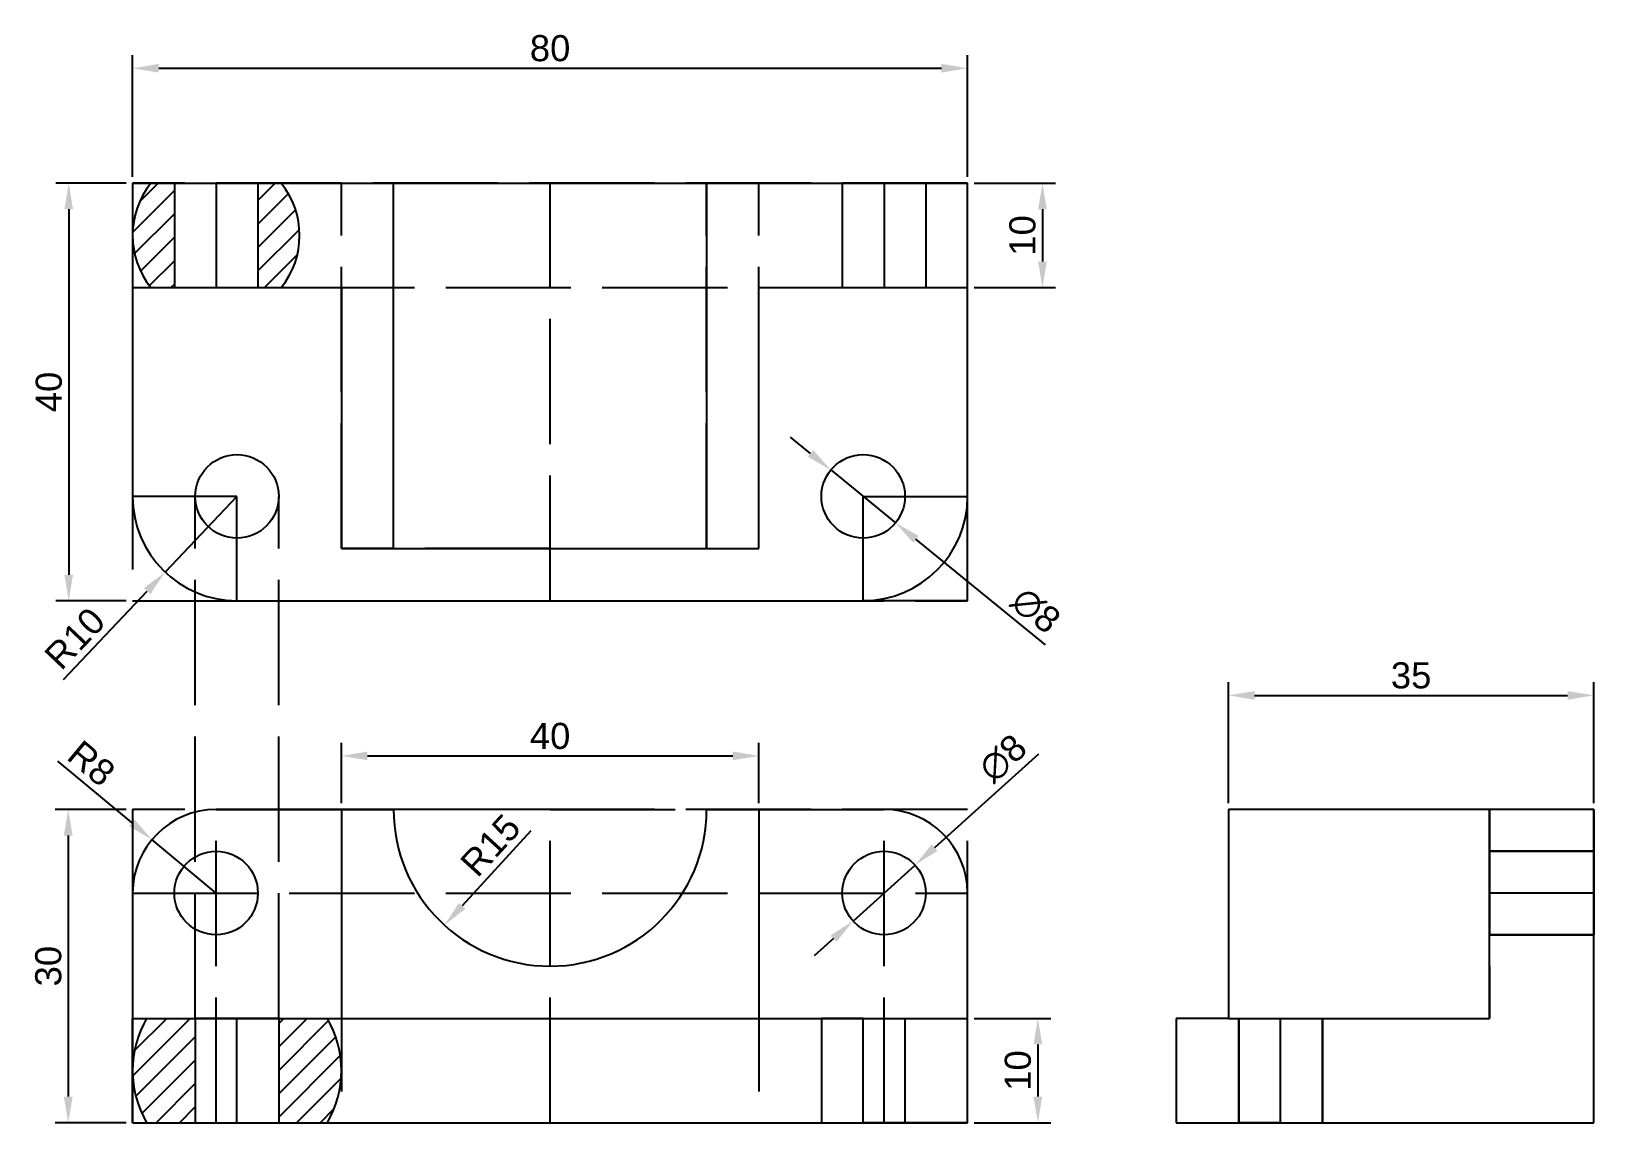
# Model space of a CAD drawing. Header units: millimetres. Extents: x 0 to 150, y 10 to 115.
import ezdxf

# ---------------------------------------------------------------- set-up
doc = ezdxf.new("R2010")
doc.units = ezdxf.units.MM
doc.linetypes.add('ACAD_ISO02W100', pattern=[15, 12, -3])
for name, color, linetype, true_color in [('Cotas', 1, 'Continuous', 0xff0000), ('Guias', 7, 'ACAD_ISO02W100', 0x878787), ('Lineas', 7, 'Continuous', 0xffffff), ('Sombreado', 7, 'Continuous', 0x0df8f4)]:
    doc.layers.add(name, color=color, linetype=linetype, true_color=true_color)
doc.styles.get("Standard").update_dxf_attribs({"font": 'arial.ttf'})
doc.dimstyles.new('ISO-25', dxfattribs={"dimtxt": 2.5, "dimasz": 2.5, "dimexe": 1.25, "dimexo": 0.625, "dimtad": 1, "dimtxsty": 'Standard', "dimcen": 2.5, "dimadec": 0, "dimazin": 0, "dimtfac": 1, "dimtmove": 0, "dimatfit": 3, "dimfxl": 1, "dimarcsym": 0})

# ---------------------------------------------------------------- blocks, each defined once
blk = doc.blocks.new('*D1')
at = {"layer": 'Cotas', "color": 0, "lineweight": -2, "transparency": 16777216}
for p, q in [((30, 40.62), (30, 46.39)), ((32.5, 45.14), (67.5, 45.14)), ((70, 40.62), (70, 46.39))]:
    blk.add_line(p, q, dxfattribs=at)
at = {"layer": 'Cotas', "color": 0, "transparency": 16777216}
for points in [[(32.5, 45.56), (32.5, 44.73), (30, 45.14)], [(67.5, 45.56), (67.5, 44.73), (70, 45.14)]]:
    blk.add_solid(points, dxfattribs=at)
at = {"layer": 'Defpoints', "color": 0, "transparency": 16777216}
for p in [(70, 45.14), (30, 40), (70, 40)]:
    blk.add_point(p, dxfattribs=at)
at = {"layer": 'Cotas', "color": 0, "transparency": 16777216, "insert": (50, 47.04), "char_height": 2.5, "attachment_point": 5}
blk.add_mtext('40', dxfattribs=at)
blk = doc.blocks.new('*D2')
at = {"layer": 'Cotas', "color": 0, "lineweight": -2, "transparency": 16777216}
blk.add_line((48.14, 37.96), (41.57, 30.77), dxfattribs=at)
at = {"layer": 'Cotas', "color": 0, "transparency": 16777216}
blk.add_solid([(41.26, 31.05), (41.88, 30.49), (39.88, 28.93)], dxfattribs=at)
at = {"layer": 'Defpoints', "color": 0, "transparency": 16777216}
for p in [(50, 40), (39.88, 28.93)]:
    blk.add_point(p, dxfattribs=at)
at = {"layer": 'Cotas', "color": 0, "transparency": 16777216, "insert": (44.29, 36.57), "char_height": 2.5, "attachment_point": 5, "rotation": 47.5821}
blk.add_mtext('R15', dxfattribs=at)
blk = doc.blocks.new('*D3')
at = {"layer": 'Cotas', "color": 0, "lineweight": -2, "transparency": 16777216}
for p, q in [((2.8, 44.65), (9.93, 38.72)), ((18, 32), (11.85, 37.12))]:
    blk.add_line(p, q, dxfattribs=at)
at = {"layer": 'Cotas', "color": 0, "transparency": 16777216}
blk.add_solid([(10.2, 39.04), (9.66, 38.4), (11.85, 37.12)], dxfattribs=at)
at = {"layer": 'Defpoints', "color": 0, "transparency": 16777216}
for p in [(11.85, 37.12), (18, 32)]:
    blk.add_point(p, dxfattribs=at)
at = {"layer": 'Cotas', "color": 0, "transparency": 16777216, "insert": (6.05, 44.42), "char_height": 2.5, "attachment_point": 5, "rotation": 320.2205}
blk.add_mtext('R8', dxfattribs=at)
blk = doc.blocks.new('*D4')
at = {"layer": 'Cotas', "color": 0, "lineweight": -2, "transparency": 16777216}
for p, q in [((96.79, 45.32), (86.83, 36.35)), ((79.03, 29.32), (84.97, 34.68)), ((77.17, 27.65), (75.31, 25.98))]:
    blk.add_line(p, q, dxfattribs=at)
at = {"layer": 'Cotas', "color": 0, "transparency": 16777216}
for points in [[(86.55, 36.66), (87.11, 36.04), (84.97, 34.68)], [(76.89, 27.96), (77.45, 27.34), (79.03, 29.32)]]:
    blk.add_solid(points, dxfattribs=at)
at = {"layer": 'Defpoints', "color": 0, "transparency": 16777216}
for p in [(84.97, 34.68), (79.03, 29.32)]:
    blk.add_point(p, dxfattribs=at)
at = {"layer": 'Cotas', "color": 0, "transparency": 16777216, "insert": (93.39, 44.91), "char_height": 2.5, "attachment_point": 5, "rotation": 42.0029}
blk.add_mtext('∅8', dxfattribs=at)
blk = doc.blocks.new('*D5')
at = {"layer": 'Cotas', "color": 0, "lineweight": -2, "transparency": 16777216}
for p, q in [((9.37, 40), (2.58, 40)), ((3.83, 37.5), (3.83, 12.5)), ((9.37, 10), (2.58, 10))]:
    blk.add_line(p, q, dxfattribs=at)
at = {"layer": 'Cotas', "color": 0, "transparency": 16777216}
for points in [[(3.41, 37.5), (4.25, 37.5), (3.83, 40)], [(3.41, 12.5), (4.25, 12.5), (3.83, 10)]]:
    blk.add_solid(points, dxfattribs=at)
at = {"layer": 'Defpoints', "color": 0, "transparency": 16777216}
for p in [(10, 40), (3.83, 10), (10, 10)]:
    blk.add_point(p, dxfattribs=at)
at = {"layer": 'Cotas', "color": 0, "transparency": 16777216, "insert": (1.93, 25), "char_height": 2.5, "attachment_point": 5, "rotation": 90}
blk.add_mtext('30', dxfattribs=at)
blk = doc.blocks.new('*D6')
at = {"layer": 'Cotas', "color": 0, "lineweight": -2, "transparency": 16777216}
for p, q in [((90.62, 20), (97.99, 20)), ((96.74, 17.5), (96.74, 12.5)), ((90.62, 10), (97.99, 10))]:
    blk.add_line(p, q, dxfattribs=at)
at = {"layer": 'Cotas', "color": 0, "transparency": 16777216}
for points in [[(96.32, 17.5), (97.15, 17.5), (96.74, 20)], [(96.32, 12.5), (97.15, 12.5), (96.74, 10)]]:
    blk.add_solid(points, dxfattribs=at)
at = {"layer": 'Defpoints', "color": 0, "transparency": 16777216}
for p in [(90, 20), (90, 10), (96.74, 10)]:
    blk.add_point(p, dxfattribs=at)
at = {"layer": 'Cotas', "color": 0, "transparency": 16777216, "insert": (94.83, 15), "char_height": 2.5, "attachment_point": 5, "rotation": 90}
blk.add_mtext('10', dxfattribs=at)
blk = doc.blocks.new('*D7')
at = {"layer": 'Cotas', "color": 0, "lineweight": -2, "transparency": 16777216}
for p, q in [((10, 100.62), (10, 112.26)), ((12.5, 111.01), (87.5, 111.01)), ((90, 100.62), (90, 112.26))]:
    blk.add_line(p, q, dxfattribs=at)
at = {"layer": 'Cotas', "color": 0, "transparency": 16777216}
for points in [[(12.5, 111.43), (12.5, 110.6), (10, 111.01)], [(87.5, 111.43), (87.5, 110.6), (90, 111.01)]]:
    blk.add_solid(points, dxfattribs=at)
at = {"layer": 'Defpoints', "color": 0, "transparency": 16777216}
for p in [(90, 111.01), (10, 100), (90, 100)]:
    blk.add_point(p, dxfattribs=at)
at = {"layer": 'Cotas', "color": 0, "transparency": 16777216, "insert": (50, 112.92), "char_height": 2.5, "attachment_point": 5}
blk.add_mtext('80', dxfattribs=at)
blk = doc.blocks.new('*D8')
at = {"layer": 'Cotas', "color": 0, "lineweight": -2, "transparency": 16777216}
for p, q in [((90.63, 100), (98.43, 100)), ((97.18, 97.5), (97.18, 92.5)), ((90.63, 90), (98.43, 90))]:
    blk.add_line(p, q, dxfattribs=at)
at = {"layer": 'Cotas', "color": 0, "transparency": 16777216}
for points in [[(96.76, 97.5), (97.59, 97.5), (97.18, 100)], [(96.76, 92.5), (97.59, 92.5), (97.18, 90)]]:
    blk.add_solid(points, dxfattribs=at)
at = {"layer": 'Defpoints', "color": 0, "transparency": 16777216}
for p in [(90, 100), (90, 90), (97.18, 90)]:
    blk.add_point(p, dxfattribs=at)
at = {"layer": 'Cotas', "color": 0, "transparency": 16777216, "insert": (95.27, 95), "char_height": 2.5, "attachment_point": 5, "rotation": 90}
blk.add_mtext('10', dxfattribs=at)
blk = doc.blocks.new('*D9')
at = {"layer": 'Cotas', "color": 0, "lineweight": -2, "transparency": 16777216}
for p, q in [((9.37, 100), (2.63, 100)), ((3.88, 97.5), (3.88, 62.5)), ((9.37, 60), (2.63, 60))]:
    blk.add_line(p, q, dxfattribs=at)
at = {"layer": 'Cotas', "color": 0, "transparency": 16777216}
for points in [[(3.46, 97.5), (4.29, 97.5), (3.88, 100)], [(3.46, 62.5), (4.29, 62.5), (3.88, 60)]]:
    blk.add_solid(points, dxfattribs=at)
at = {"layer": 'Defpoints', "color": 0, "transparency": 16777216}
for p in [(10, 100), (3.88, 60), (10, 60)]:
    blk.add_point(p, dxfattribs=at)
at = {"layer": 'Cotas', "color": 0, "transparency": 16777216, "insert": (1.98, 80), "char_height": 2.5, "attachment_point": 5, "rotation": 90}
blk.add_mtext('40', dxfattribs=at)
blk = doc.blocks.new('*D10')
at = {"layer": 'Cotas', "color": 0, "lineweight": -2, "transparency": 16777216}
for p, q in [((20, 70), (13.12, 62.75)), ((3.37, 52.47), (11.4, 60.93))]:
    blk.add_line(p, q, dxfattribs=at)
at = {"layer": 'Cotas', "color": 0, "transparency": 16777216}
blk.add_solid([(11.09, 61.22), (11.7, 60.64), (13.12, 62.75)], dxfattribs=at)
at = {"layer": 'Defpoints', "color": 0, "transparency": 16777216}
for p in [(20, 70), (13.12, 62.75)]:
    blk.add_point(p, dxfattribs=at)
at = {"layer": 'Cotas', "color": 0, "transparency": 16777216, "insert": (4.47, 56.39), "char_height": 2.5, "attachment_point": 5, "rotation": 46.5094}
blk.add_mtext('R10', dxfattribs=at)
blk = doc.blocks.new('*D11')
at = {"layer": 'Cotas', "color": 0, "lineweight": -2, "transparency": 16777216}
for p, q in [((74.96, 74.11), (73.02, 75.68)), ((76.9, 72.53), (83.1, 67.47)), ((97.47, 55.77), (85.04, 65.89))]:
    blk.add_line(p, q, dxfattribs=at)
at = {"layer": 'Cotas', "color": 0, "transparency": 16777216}
for points in [[(75.22, 74.43), (74.7, 73.78), (76.9, 72.53)], [(85.3, 66.22), (84.78, 65.57), (83.1, 67.47)]]:
    blk.add_solid(points, dxfattribs=at)
at = {"layer": 'Defpoints', "color": 0, "transparency": 16777216}
for p in [(76.9, 72.53), (83.1, 67.47)]:
    blk.add_point(p, dxfattribs=at)
at = {"layer": 'Cotas', "color": 0, "transparency": 16777216, "insert": (96.54, 59.07), "char_height": 2.5, "attachment_point": 5, "rotation": 320.8334}
blk.add_mtext('∅8', dxfattribs=at)
blk = doc.blocks.new('*D12')
at = {"layer": 'Cotas', "color": 0, "lineweight": -2, "transparency": 16777216}
for p, q in [((115, 40.62), (115, 52.19)), ((117.5, 50.94), (147.5, 50.94)), ((150, 40.62), (150, 52.19))]:
    blk.add_line(p, q, dxfattribs=at)
at = {"layer": 'Cotas', "color": 0, "transparency": 16777216}
for points in [[(117.5, 51.35), (117.5, 50.52), (115, 50.94)], [(147.5, 51.35), (147.5, 50.52), (150, 50.94)]]:
    blk.add_solid(points, dxfattribs=at)
at = {"layer": 'Defpoints', "color": 0, "transparency": 16777216}
for p in [(150, 50.94), (115, 40), (150, 40)]:
    blk.add_point(p, dxfattribs=at)
at = {"layer": 'Cotas', "color": 0, "transparency": 16777216, "insert": (132.5, 52.84), "char_height": 2.5, "attachment_point": 5}
blk.add_mtext('35', dxfattribs=at)

msp = doc.modelspace()

# ---------------------------------------------------------------- hatches: boundary and pattern name
at = {"layer": 'Sombreado'}
h = msp.add_hatch(dxfattribs=at)
h.set_pattern_fill('ANSI31', color=256, scale=0.5)
h.paths.add_polyline_path([(24.245, 100), (22, 100), (22, 90), (24.245, 90, 0.3510004)])
h.paths.add_polyline_path([(14, 100), (11.755, 100, 0.3510004), (11.755, 90), (14, 90)])
h.paths.add_polyline_path([(28.66, 20), (24, 20), (24, 10), (28.66, 10, 0.2679492)])
h.paths.add_polyline_path([(16, 20), (11.34, 20, 0.2679492), (11.34, 10), (16, 10)])

# ---------------------------------------------------------------- linework, layer by layer
at = {"layer": 'Guias'}
for p, q in [((90, 100), (10, 100)), ((10, 100), (10, 90)), ((10, 100), (18, 100)), ((14, 100), (14, 90)), ((18, 100), (18, 90)), ((18, 100), (22, 100)), ((22, 100), (22, 90)), ((30, 65), (30, 100)), ((35, 65), (35, 100)), ((50, 60), (50, 100)), ((65, 65), (65, 100)), ((70, 65), (70, 100)), ((82, 100), (78, 100)), ((78, 100), (78, 90)), ((86, 100), (82, 100)), ((82, 100), (82, 90)), ((90, 100), (86, 100)), ((86, 100), (86, 90)), ((90, 90), (90, 100)), ((10, 90), (10, 60)), ((10, 90), (90, 90)), ((90, 60), (90, 90)), ((20, 70), (10, 70)), ((16, 20), (16, 70)), ((20, 60), (20, 70)), ((24, 20), (24, 70)), ((80, 60), (80, 70)), ((80, 70), (90, 70)), ((35, 65), (30, 65)), ((50, 65), (35, 65)), ((50, 60), (50, 65)), ((50, 65), (65, 65)), ((65, 65), (70, 65)), ((10, 60), (90, 60)), ((10, 60), (20, 60)), ((90, 60), (80, 60)), ((90, 40), (10, 40)), ((10, 40), (10, 10)), ((10, 40), (10, 32)), ((18, 10), (18, 40)), ((35, 40), (30, 40)), ((30, 40), (30, 10)), ((50, 40), (35, 40)), ((50, 10), (50, 40)), ((50, 40), (65, 40)), ((65, 40), (70, 40)), ((70, 40), (70, 10)), ((82, 10), (82, 40)), ((90, 10), (90, 40)), ((150, 40), (115, 40)), ((115, 40), (115, 20)), ((150, 40), (140, 40)), ((140, 40), (140, 20)), ((150, 10), (150, 40)), ((150, 40), (150, 32)), ((150, 36), (140, 36)), ((10, 32), (90, 32)), ((150, 32), (140, 32)), ((150, 32), (150, 28)), ((150, 28), (140, 28)), ((10, 10), (10, 20)), ((10, 20), (90, 20)), ((24, 20), (16, 20)), ((20, 10), (20, 20)), ((20, 20), (24, 20)), ((80, 20), (76, 20)), ((76, 20), (84, 20)), ((80, 10), (80, 20)), ((115, 20), (110, 20)), ((110, 20), (110, 10)), ((115, 20), (140, 20)), ((116, 10), (116, 20)), ((120, 10), (120, 20)), ((124, 10), (124, 20)), ((10, 10), (90, 10)), ((10, 10), (18, 10)), ((10, 10), (20, 10)), ((90, 10), (80, 10)), ((90, 10), (82, 10)), ((110, 10), (150, 10)), ((110, 10), (120, 10)), ((120, 10), (116, 10)), ((116, 10), (124, 10))]:
    msp.add_line(p, q, dxfattribs=at)
msp.add_arc((50, 40), 15, 180, 360, dxfattribs=at)
at = {"layer": 'Lineas'}
for p, q in [((10, 100), (10, 70)), ((10, 100), (90, 100)), ((14, 100), (14, 90)), ((22, 100), (22, 90)), ((35, 65), (35, 100)), ((65, 100), (65, 65)), ((78, 100), (78, 90)), ((86, 100), (86, 90)), ((90, 70), (90, 100)), ((10, 90), (30, 90)), ((30, 90), (30, 65)), ((70, 65), (70, 90)), ((70, 90), (90, 90)), ((30, 65), (70, 65)), ((20, 60), (80, 60)), ((18, 40), (35, 40)), ((30, 40), (30, 20)), ((65, 40), (82, 40)), ((70, 40), (70, 20)), ((115, 40), (115, 20)), ((150, 40), (115, 40)), ((140, 20), (140, 40)), ((150, 10), (150, 40)), ((140, 36), (150, 36)), ((10, 32), (10, 10)), ((90, 10), (90, 32)), ((140, 28), (150, 28)), ((10, 20), (90, 20)), ((16, 20), (16, 10)), ((24, 20), (24, 10)), ((76, 20), (76, 10)), ((84, 20), (84, 10)), ((115, 20), (110, 20)), ((110, 20), (110, 10)), ((115, 20), (140, 20)), ((116, 20), (116, 10)), ((124, 20), (124, 10)), ((10, 10), (90, 10)), ((110, 10), (150, 10))]:
    msp.add_line(p, q, dxfattribs=at)
for centre in [(20, 70), (80, 70), (18, 32), (82, 32)]:
    msp.add_circle(centre, 4, dxfattribs=at)
for centre, radius, start, end in [((20, 70), 10, 180, 270), ((80, 70), 10, 270, 0), ((18, 32), 8, 90, 180), ((50, 40), 15, 180, 360), ((82, 32), 8, 0, 90)]:
    msp.add_arc(centre, radius, start, end, dxfattribs=at)
at = {"layer": 'Sombreado'}
for centre, radius, start, end in [((18, 95), 8, 141.31781, 218.68219), ((18, 95), 8, 321.31781, 38.68219), ((20, 15), 10, 150, 210), ((20, 15), 10, 330, 30)]:
    msp.add_arc(centre, radius, start, end, dxfattribs=at)

# ---------------------------------------------------------------- dimensions: what is measured, and where the dimension line sits
at = {"layer": 'Cotas'}
for base, p1, p2, picture, middle in [((90, 111.015), (10, 100), (90, 100), '*D7', (50, 112.916)), ((150, 50.935), (115, 40), (150, 40), '*D12', (132.5, 52.838)), ((70, 45.143), (30, 40), (70, 40), '*D1', (50, 47.045))]:
    dim = msp.add_linear_dim(base=base, p1=p1, p2=p2, dimstyle='ISO-25', dxfattribs=at)
    dim.commit()
    dim.dimension.update_dxf_attribs({"geometry": picture, "text_midpoint": middle})
for base, p1, p2, picture, middle in [((3.878, 60), (10, 100), (10, 60), '*D9', (1.977, 80)), ((97.176, 90), (90, 100), (90, 90), '*D8', (95.275, 95)), ((3.829, 10), (10, 40), (10, 10), '*D5', (1.927, 25)), ((96.735, 10), (90, 20), (90, 10), '*D6', (94.834, 15))]:
    dim = msp.add_linear_dim(base=base, p1=p1, p2=p2, angle=90, dimstyle='ISO-25', dxfattribs=at)
    dim.commit()
    dim.dimension.update_dxf_attribs({"geometry": picture, "text_midpoint": middle})
for p1, p2, picture, middle in [((76.899, 72.526), (83.101, 67.474), '*D11', (95.298, 57.539)), ((79.028, 29.323), (84.972, 34.677), '*D4', (94.705, 43.441))]:
    dim = msp.add_diameter_dim_2p(p1=p1, p2=p2, dimstyle='ISO-25', dxfattribs=at)
    dim.commit()
    dim.dimension.update_dxf_attribs({"geometry": picture, "text_midpoint": middle, "dimtype": 163})
for center, mpoint, picture, middle in [((20, 70), (13.118, 62.745), '*D10', (5.851, 55.085)), ((18, 32), (11.852, 37.119), '*D3', (4.832, 42.963)), ((50, 40), (39.882, 28.926), '*D2', (45.697, 35.291))]:
    dim = msp.add_radius_dim(center=center, mpoint=mpoint, dimstyle='ISO-25', dxfattribs=at)
    dim.commit()
    dim.dimension.update_dxf_attribs({"geometry": picture, "text_midpoint": middle, "dimtype": 164})

doc.saveas('drawing.dxf')
